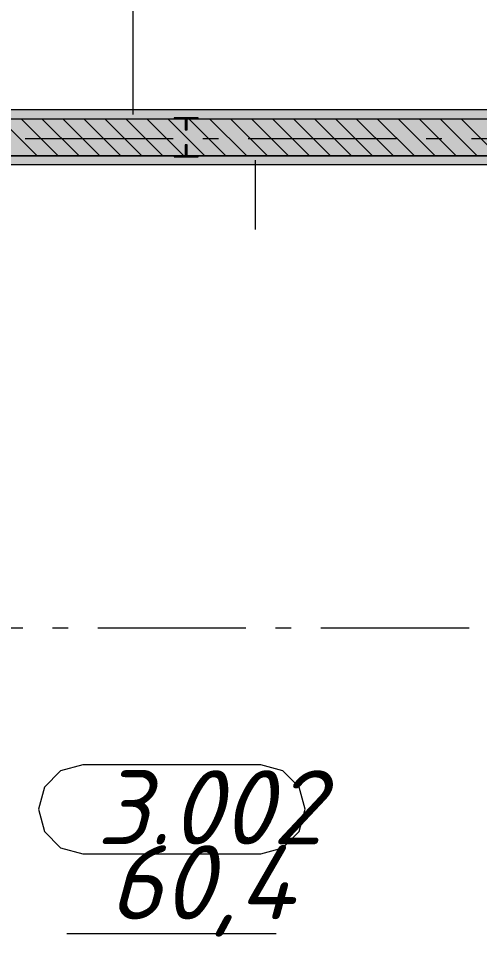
# Model space of a CAD drawing. Header units: millimetres. Extents: x -537608 to 253996, y -217170 to 186033.
# Drawn here: x -314203 to -311090, y 164540 to 170734 of the extents above; entities that cross this region are included whole.
import ezdxf

# ---------------------------------------------------------------- set-up
doc = ezdxf.new("R2010")
doc.units = ezdxf.units.MM
doc.layers.add('PDF _Геометрия', color=7, linetype='Continuous')
doc.layers.add('PDF _Текст', color=7, linetype='Continuous')
doc.layers.add('PDF _Сплошная заливка', color=7, linetype='Continuous', true_color=0xffffff)
doc.styles.add('PDF ISOCPEUR Italic', font='isocpeui.ttf')

msp = doc.modelspace()

# ---------------------------------------------------------------- hatches: boundary and pattern name
at = {"layer": 'PDF _Сплошная заливка', "true_color": 0xfca910, "transparency": 33554559}
msp.add_hatch(color=40, dxfattribs=at).paths.add_polyline_path([(-310651.1751, 170056.2511), (-310651.1751, 170116.2518), (-316476.1803, 170116.2518), (-316476.1803, 170056.2511), (-311752.6347, 170056.2511)])
at = {"layer": 'PDF _Сплошная заливка', "transparency": 33554559}
msp.add_hatch(color=256, dxfattribs=at).paths.add_polyline_path([(-309946.1776, 169806.2523), (-309476.1792, 169806.2523), (-309476.1792, 170056.2511), (-316476.1803, 170056.2511), (-316476.1803, 169806.2523), (-310082.8987, 169806.2523)])
at = {"layer": 'PDF _Сплошная заливка', "true_color": 0xff7d7d, "transparency": 33554559}
msp.add_hatch(color=11, dxfattribs=at).paths.add_polyline_path([(-310006.176, 169746.2516), (-309946.1776, 169746.2516), (-309946.1776, 169806.2523), (-316476.1803, 169806.2523), (-316476.1803, 169746.2516), (-310082.8987, 169746.2516)])

# ---------------------------------------------------------------- linework, layer by layer
at = {"layer": 'PDF _Геометрия', "lineweight": 9}
for p, q in [((-313428.2095, 170086.2525), (-313428.2095, 171086.2521)), ((-310651.1751, 170116.2518), (-316416.1732, 170116.2518)), ((-316476.1803, 170056.2511), (-310651.1751, 170056.2511)), ((-316476.1803, 170056.2511), (-310651.1751, 170056.2511)), ((-314076.1625, 169806.2523), (-314326.1548, 170056.2511)), ((-313934.7392, 169806.2523), (-314184.7402, 170056.2511)), ((-313793.316, 169806.2523), (-314043.3169, 170056.2511)), ((-313651.8928, 169806.2523), (-313901.8938, 170056.2511)), ((-313510.4696, 169806.2523), (-313760.4705, 170056.2511)), ((-313369.055, 169806.2523), (-313619.0559, 170056.2511)), ((-313227.6318, 169806.2523), (-313477.6328, 170056.2511)), ((-313086.2086, 169806.2523), (-313336.2095, 170056.2511)), ((-312944.7853, 169806.2523), (-313194.7863, 170056.2511)), ((-312803.3708, 169806.2523), (-313053.3631, 170056.2511)), ((-312661.9475, 169806.2523), (-312911.9485, 170056.2511)), ((-312520.5243, 169806.2523), (-312770.5253, 170056.2511)), ((-312379.1012, 169806.2523), (-312629.1021, 170056.2511)), ((-312237.6779, 169806.2523), (-312487.6789, 170056.2511)), ((-312096.2633, 169806.2523), (-312346.2556, 170056.2511)), ((-311954.8401, 169806.2523), (-312204.8411, 170056.2511)), ((-311813.4169, 169806.2523), (-312063.4178, 170056.2511)), ((-311671.9937, 169806.2523), (-311921.9946, 170056.2511)), ((-311530.5705, 169806.2523), (-311780.5714, 170056.2511)), ((-311389.1559, 169806.2523), (-311639.1568, 170056.2511)), ((-311247.7326, 169806.2523), (-311497.7337, 170056.2511)), ((-311106.3095, 169806.2523), (-311356.3104, 170056.2511)), ((-310964.8862, 169806.2523), (-311214.8872, 170056.2511)), ((-316476.1803, 169806.2523), (-309946.1776, 169806.2523)), ((-309946.1776, 169806.2523), (-316476.1803, 169806.2523)), ((-312604.4034, 169776.2508), (-312604.4034, 169310.102)), ((-310006.176, 169746.2516), (-316416.1732, 169746.2516))]:
    msp.add_line(p, q, dxfattribs=at)
at = {"layer": 'PDF _Геометрия', "color": 253, "lineweight": 20, "true_color": 0xaaaaaa}
for p, q in [((-313070.1734, 170062.2514), (-313151.1761, 170062.2514)), ((-313151.1761, 170062.2514), (-313151.1761, 170056.2511)), ((-313151.1761, 170056.2511), (-313076.1758, 170056.2511)), ((-313076.1758, 170056.2511), (-313076.1758, 169981.2508)), ((-313070.1734, 169981.2508), (-313070.1734, 170062.2514)), ((-312989.1793, 170062.2514), (-313070.1734, 170062.2514)), ((-313070.1734, 170062.2514), (-313070.1734, 169981.2508)), ((-313064.1795, 169981.2508), (-313064.1795, 170056.2511)), ((-313064.1795, 170056.2511), (-312989.1793, 170056.2511)), ((-312989.1793, 170056.2511), (-312989.1793, 170062.2514)), ((-313076.1758, 169981.2508), (-313070.1734, 169981.2508)), ((-313070.1734, 169981.2508), (-313064.1795, 169981.2508)), ((-313070.1734, 169881.2526), (-313076.1758, 169881.2526)), ((-313076.1758, 169881.2526), (-313076.1758, 169806.2523)), ((-313070.1734, 169800.252), (-313070.1734, 169881.2526)), ((-313064.1795, 169881.2526), (-313070.1734, 169881.2526)), ((-313070.1734, 169881.2526), (-313070.1734, 169800.252)), ((-313064.1795, 169806.2523), (-313064.1795, 169881.2526)), ((-313076.1758, 169806.2523), (-313151.1761, 169806.2523)), ((-313151.1761, 169806.2523), (-313151.1761, 169800.252)), ((-313151.1761, 169800.252), (-313070.1734, 169800.252)), ((-313070.1734, 169800.252), (-312989.1793, 169800.252)), ((-312989.1793, 169806.2523), (-313064.1795, 169806.2523)), ((-312989.1793, 169800.252), (-312989.1793, 169806.2523))]:
    msp.add_line(p, q, dxfattribs=at)
at = {"layer": 'PDF _Геометрия', "color": 253, "lineweight": 9, "true_color": 0xaaaaaa}
for p, q in [((-313156.9202, 169921.2523), (-314156.924, 169921.2523)), ((-312851.0888, 169921.2523), (-312956.9194, 169921.2523)), ((-311651.0928, 169921.2523), (-312651.088, 169921.2523)), ((-311345.2529, 169921.2523), (-311451.0921, 169921.2523)), ((-310145.2568, 169921.2523), (-311145.2521, 169921.2523)), ((-314172.7525, 166621.2525), (-315172.7564, 166621.2525)), ((-313866.9212, 166621.2525), (-313972.7517, 166621.2525)), ((-312666.9252, 166621.2525), (-313666.9204, 166621.2525)), ((-312361.0852, 166621.2525), (-312466.9244, 166621.2525)), ((-311161.0892, 166621.2525), (-312161.0845, 166621.2525)), ((-313767.515, 165699.0564), (-313917.5156, 165658.8629)), ((-312567.519, 165699.0564), (-313767.515, 165699.0564)), ((-312417.5184, 165658.8629), (-312567.519, 165699.0564)), ((-313917.5156, 165658.8629), (-314027.3248, 165549.0558)), ((-312307.7092, 165549.0558), (-312417.5184, 165658.8629)), ((-314027.3248, 165549.0558), (-314067.5162, 165399.0552)), ((-312267.5179, 165399.0552), (-312307.7092, 165549.0558)), ((-314067.5162, 165399.0552), (-314027.3248, 165249.0568)), ((-312307.7092, 165249.0568), (-312267.5179, 165399.0552)), ((-314027.3248, 165249.0568), (-313917.5156, 165139.2476)), ((-312417.5184, 165139.2476), (-312307.7092, 165249.0568)), ((-313917.5156, 165139.2476), (-313767.515, 165099.0562)), ((-312567.519, 165099.0562), (-312417.5184, 165139.2476)), ((-313767.515, 165099.0562), (-312567.519, 165099.0562)), ((-313876.5492, 164561.0224), (-312463.6433, 164561.0224))]:
    msp.add_line(p, q, dxfattribs=at)

# ---------------------------------------------------------------- texts
at = {"layer": 'PDF _Текст', "char_height": 500, "attachment_point": 4, "style": 'PDF ISOCPEUR Italic'}
for s, insert in [('3.002', (-313674.8433, 165412.3433)), ('60,4', (-313595.8471, 164848.3986))]:
    msp.add_mtext(s, dxfattribs=dict(at, insert=insert))

doc.saveas('drawing.dxf')
